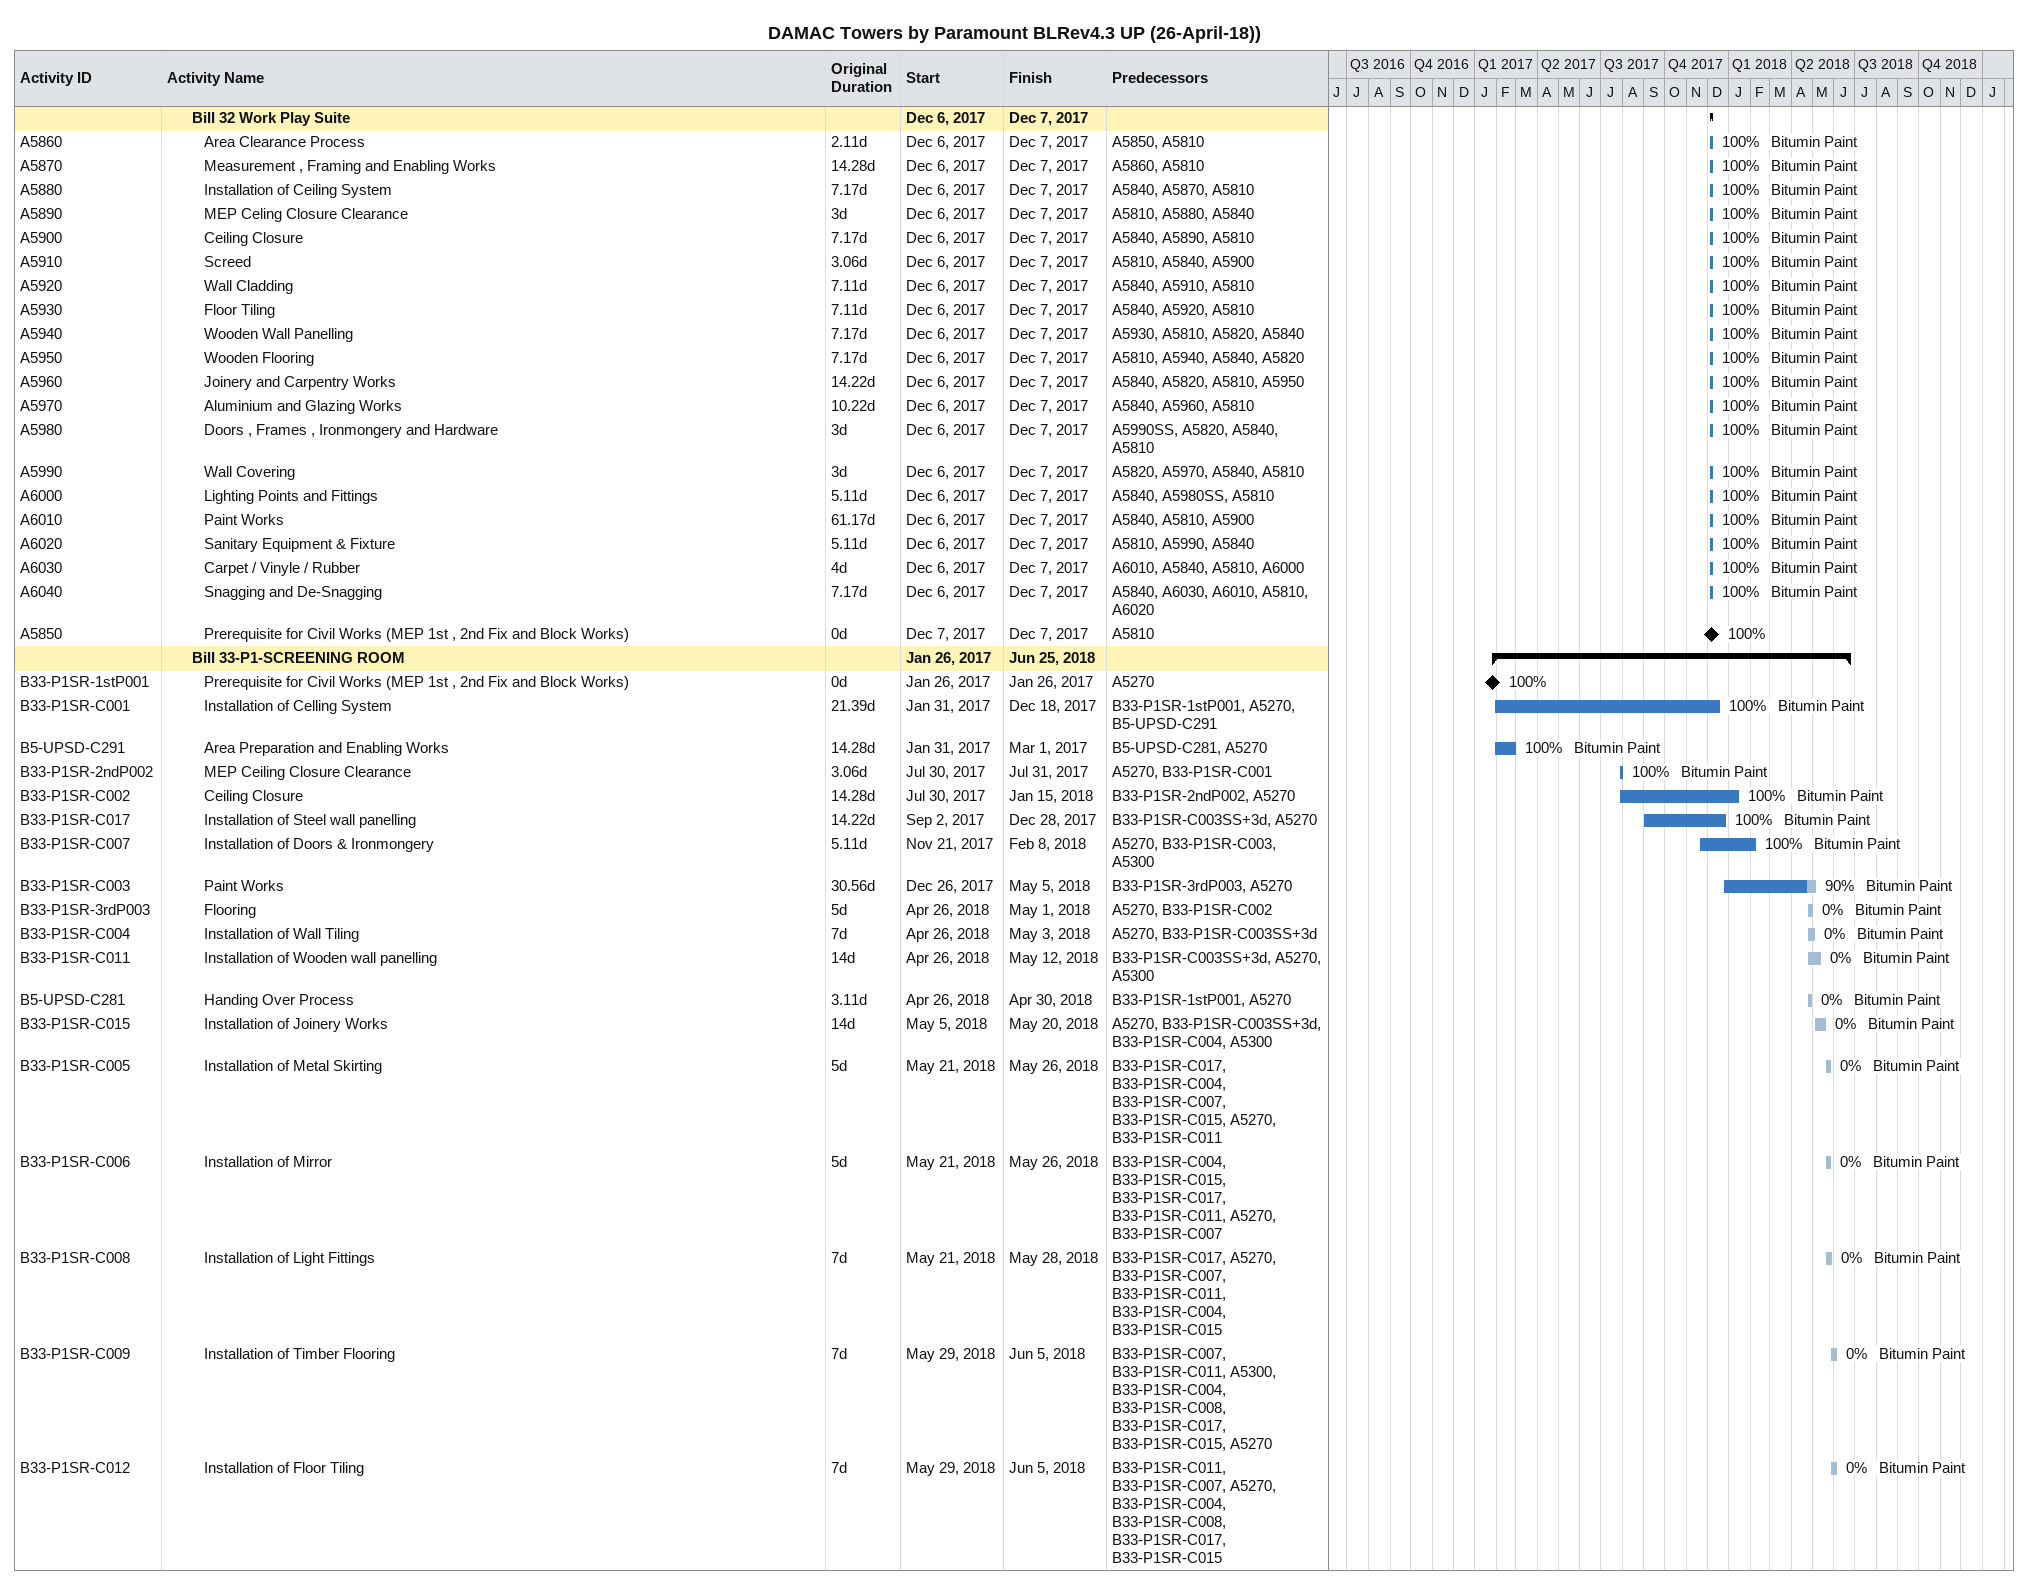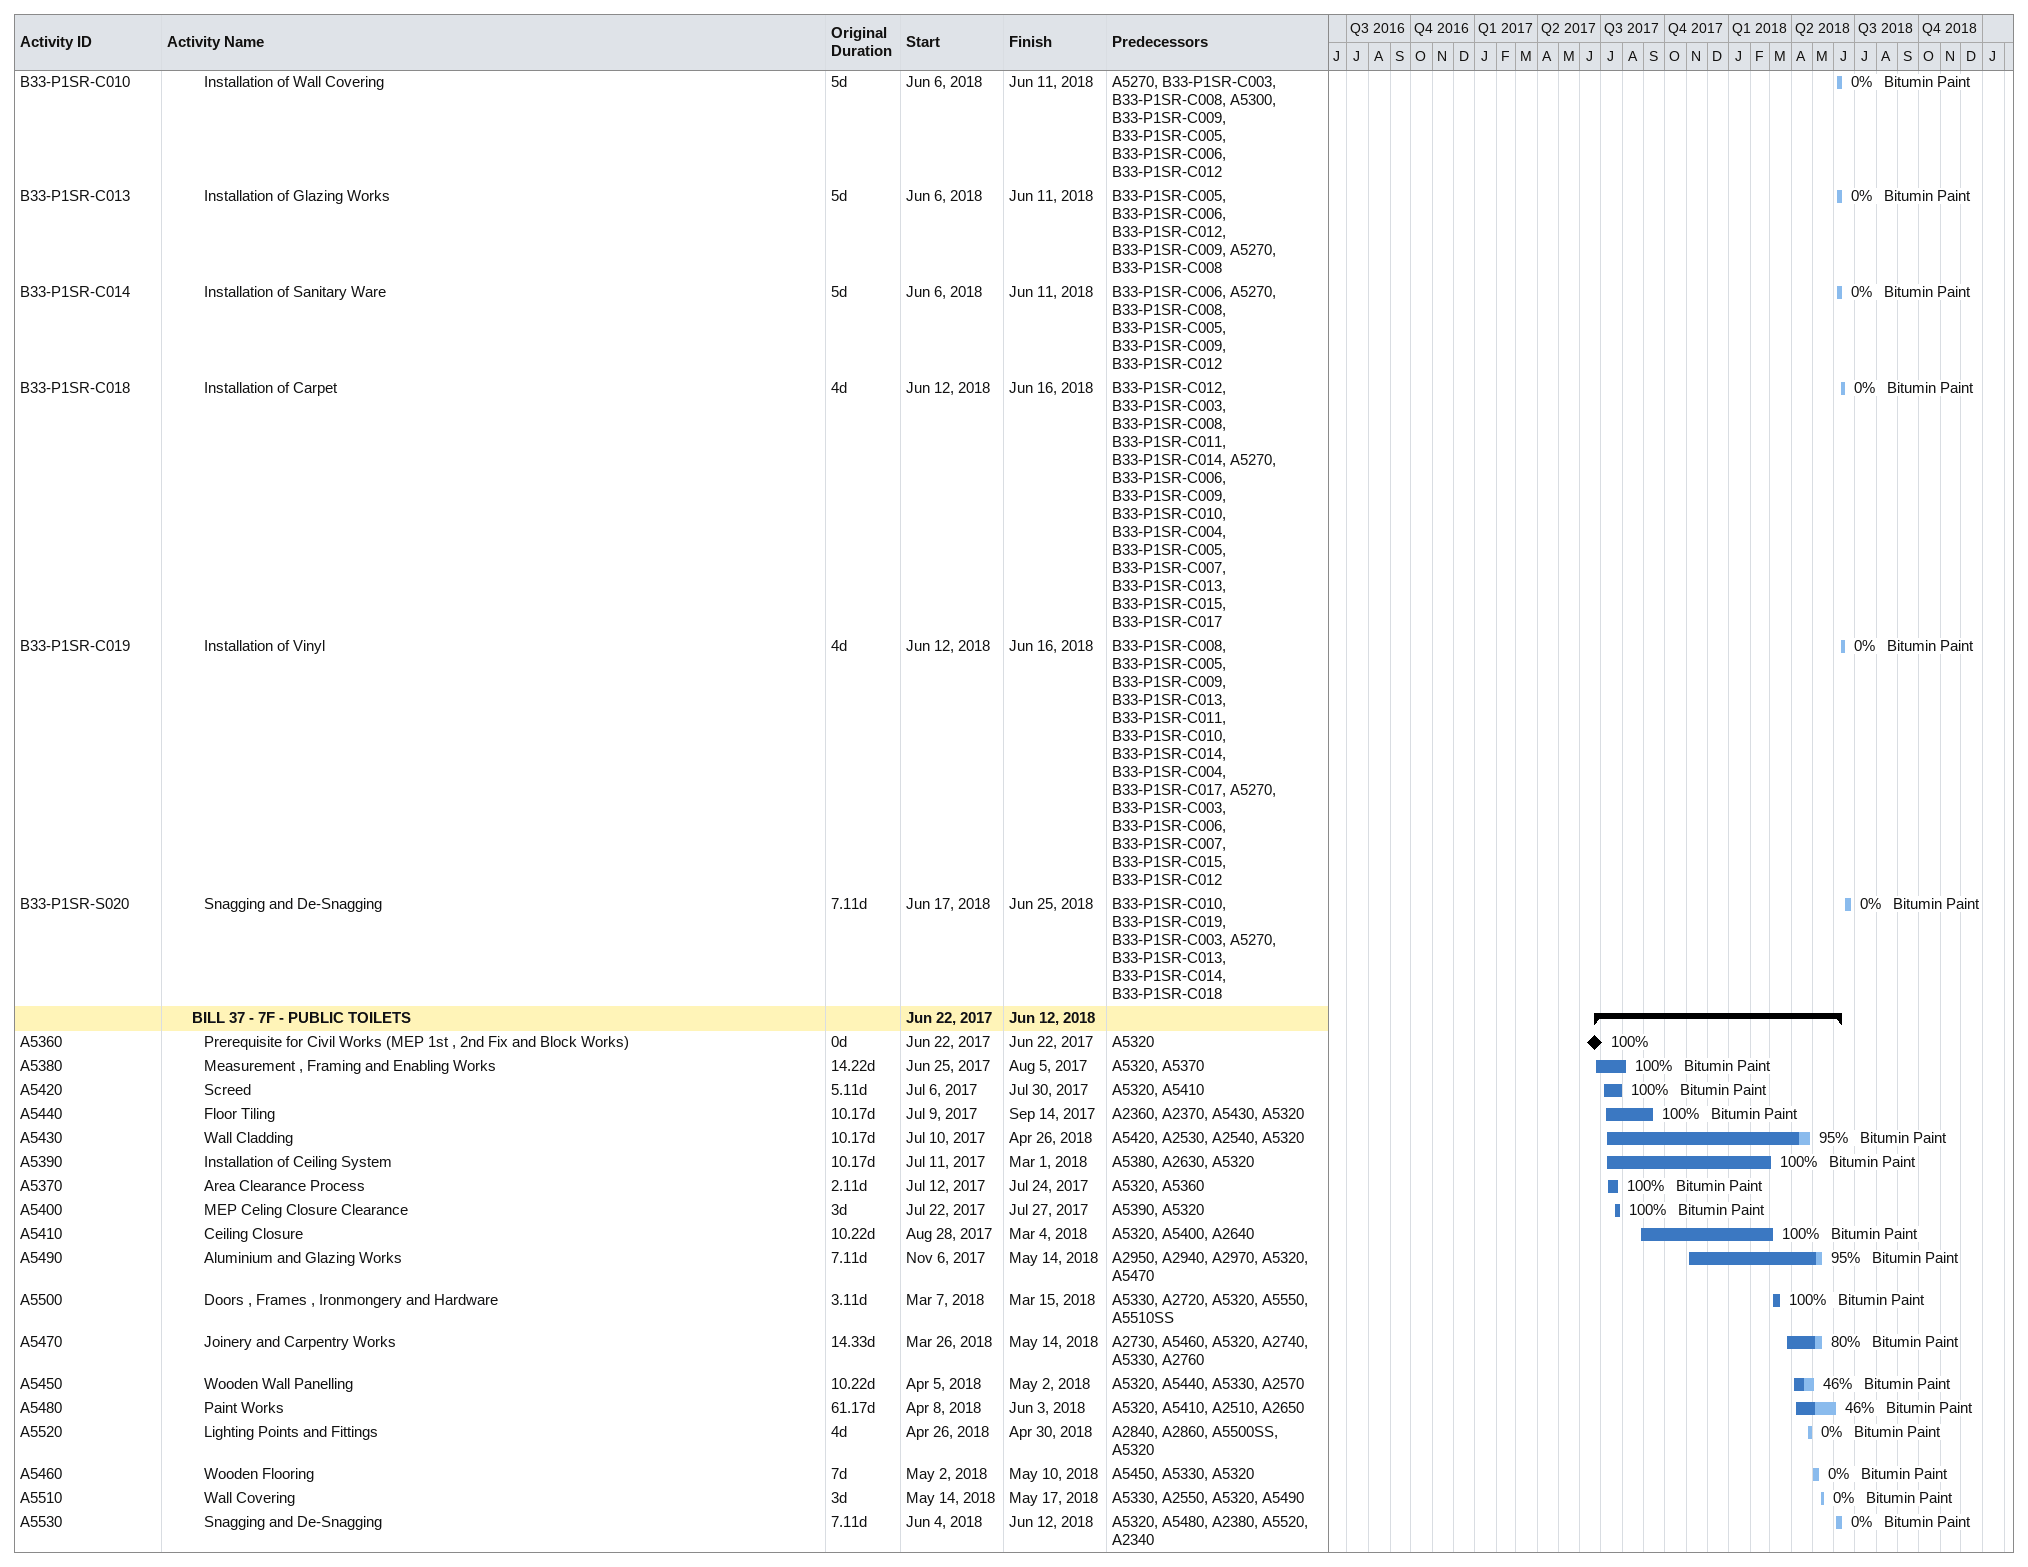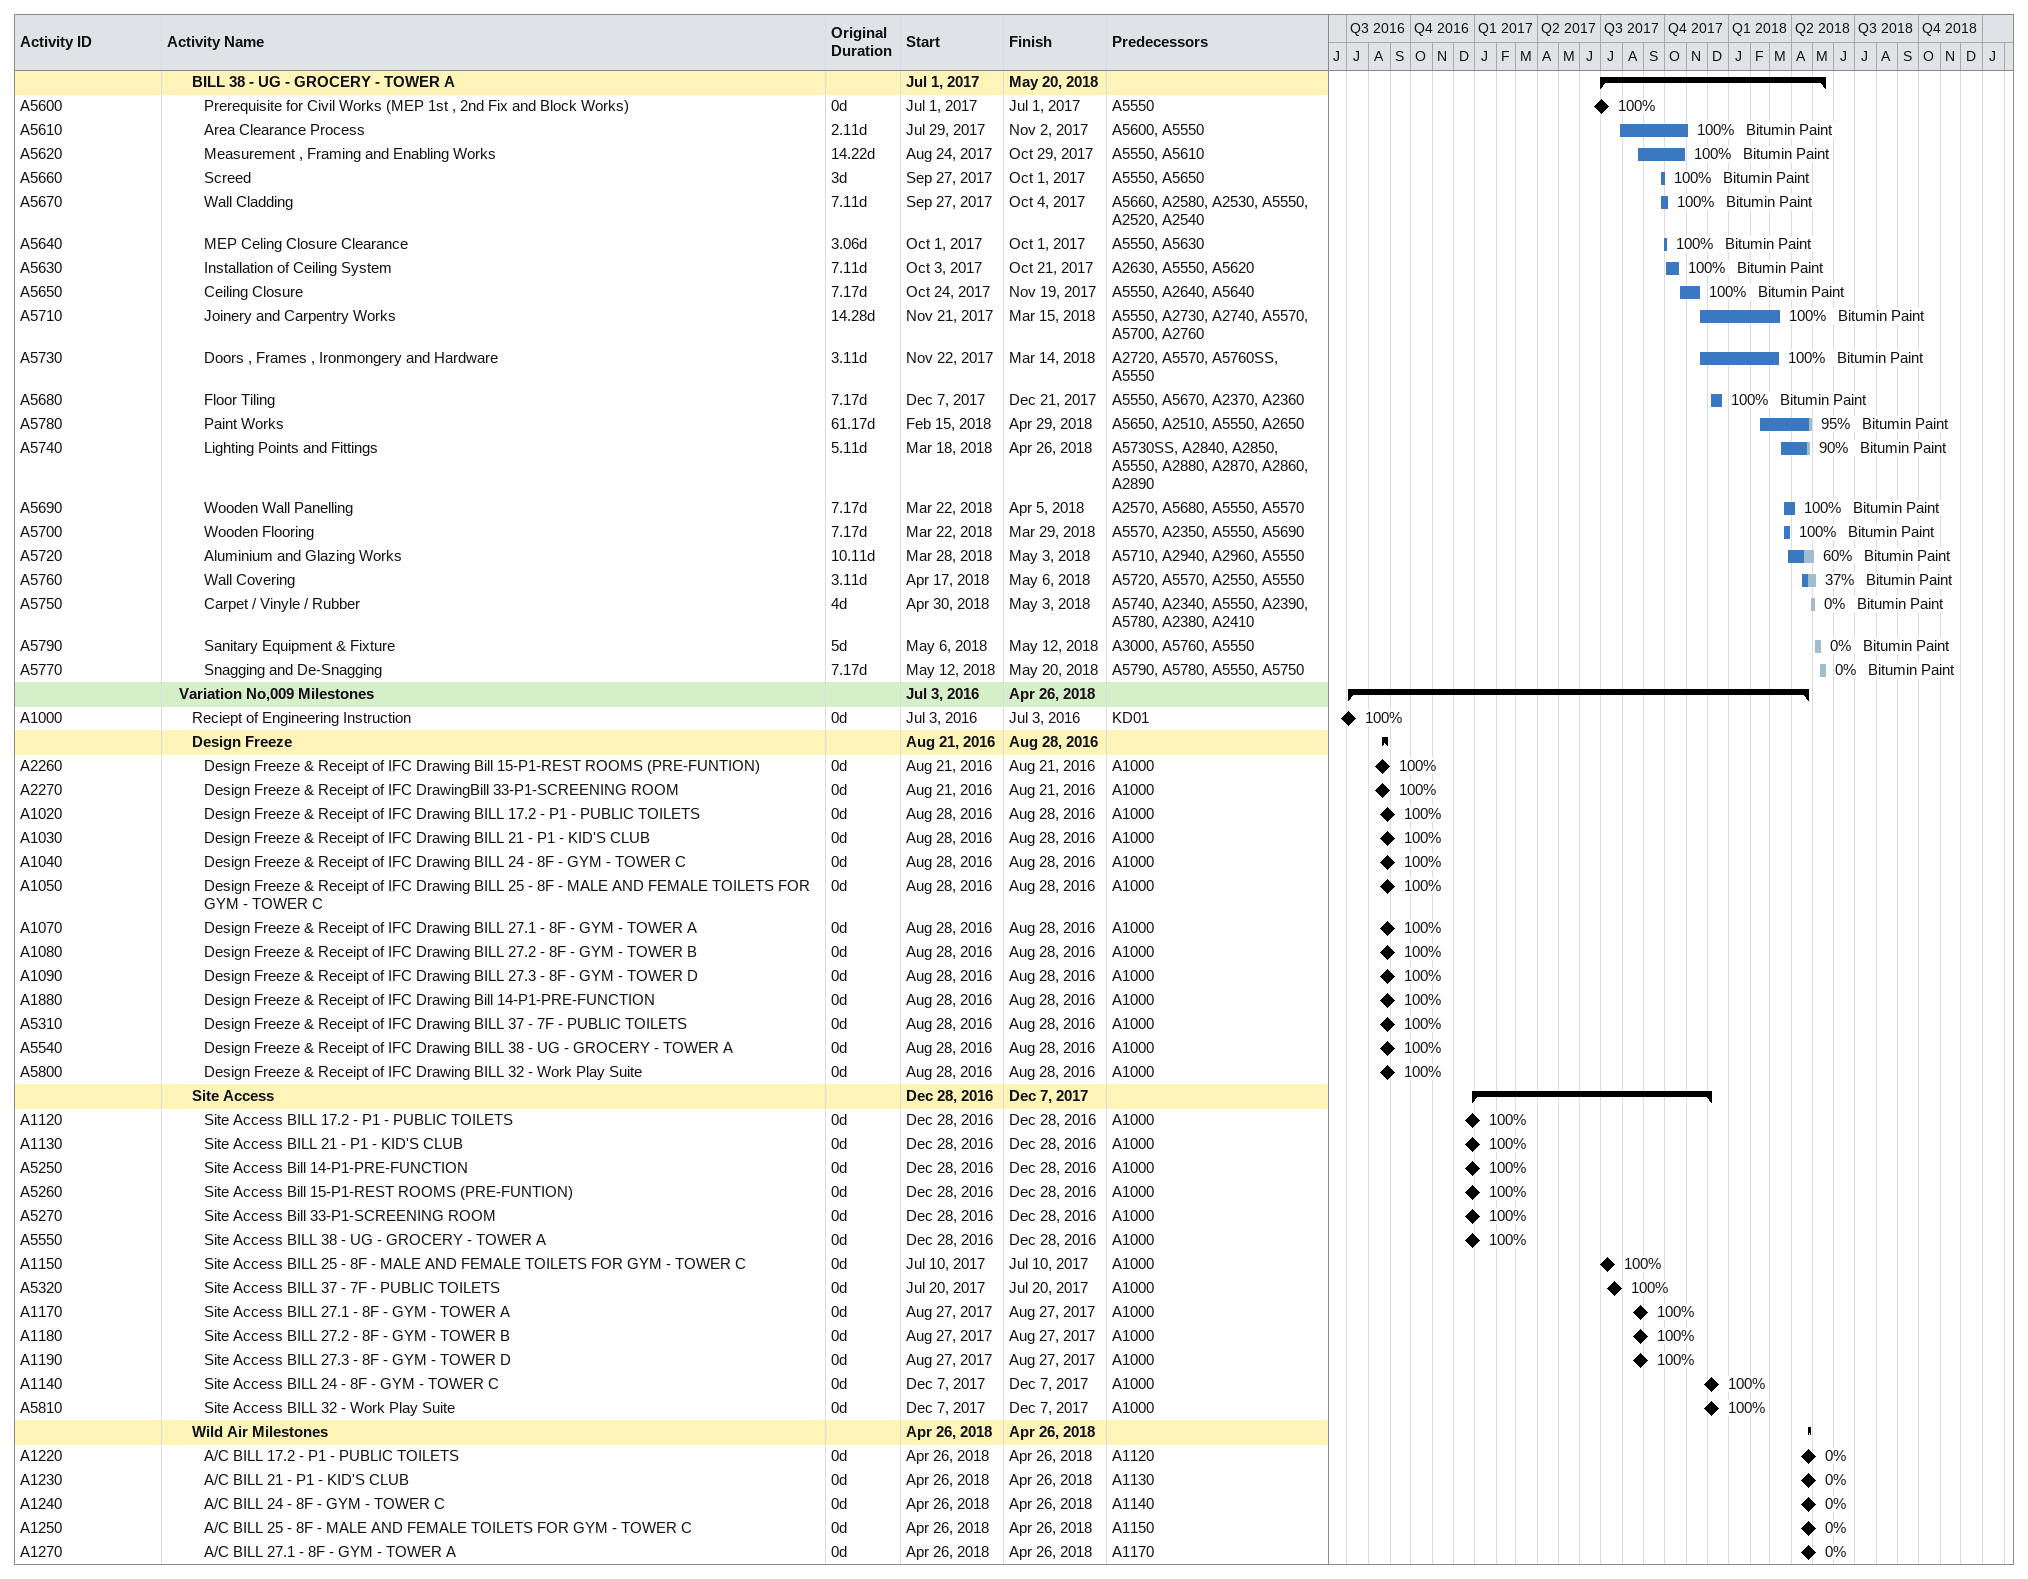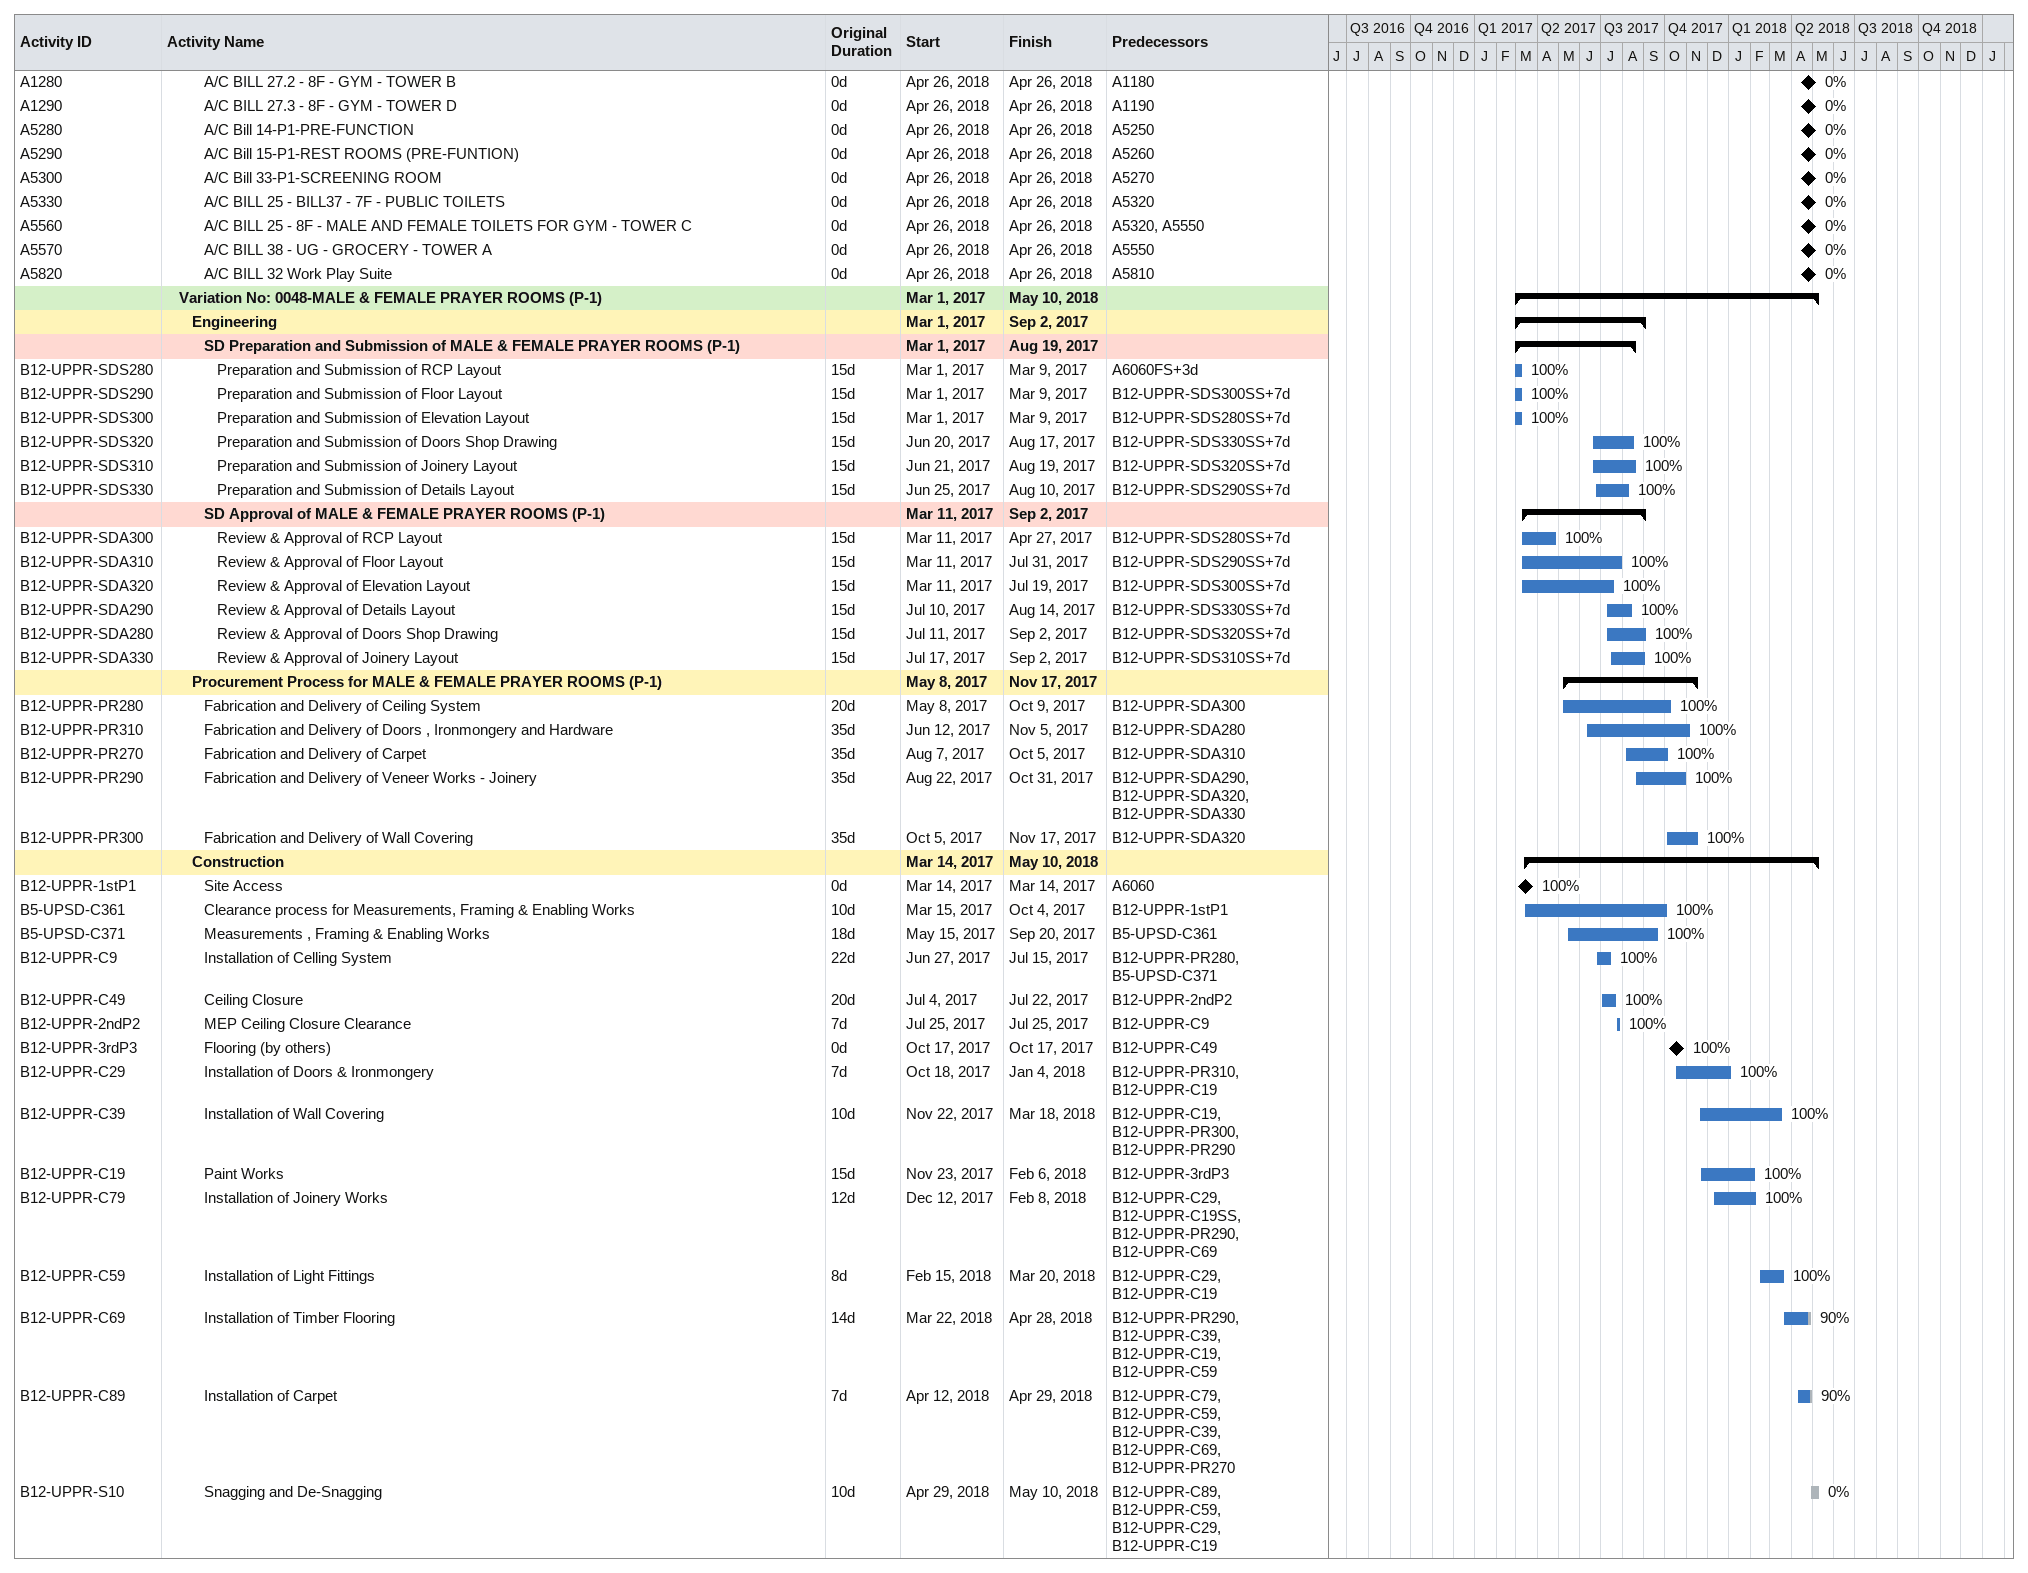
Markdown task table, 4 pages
DAMAC Towers by Paramount BLRev4.3 UP (26-April-18))

| ID | Level | Task | Original duration | Start | Finish | Predecessors | Resources | % complete |
|---|---|---|---|---|---|---|---|---|
|  | 3 | **Bill 32 Work Play Suite** |  | 2017-12-06 | 2017-12-07 |  |  |  |
| A5860 | 4 | Area Clearance Process | 2.11d | 2017-12-06 | 2017-12-07 | A5850, A5810 | Bitumin Paint | 100 |
| A5870 | 4 | Measurement , Framing and Enabling Works | 14.28d | 2017-12-06 | 2017-12-07 | A5860, A5810 | Bitumin Paint | 100 |
| A5880 | 4 | Installation of Ceiling System | 7.17d | 2017-12-06 | 2017-12-07 | A5840, A5870, A5810 | Bitumin Paint | 100 |
| A5890 | 4 | MEP Celing Closure Clearance | 3d | 2017-12-06 | 2017-12-07 | A5810, A5880, A5840 | Bitumin Paint | 100 |
| A5900 | 4 | Ceiling Closure | 7.17d | 2017-12-06 | 2017-12-07 | A5840, A5890, A5810 | Bitumin Paint | 100 |
| A5910 | 4 | Screed | 3.06d | 2017-12-06 | 2017-12-07 | A5810, A5840, A5900 | Bitumin Paint | 100 |
| A5920 | 4 | Wall Cladding | 7.11d | 2017-12-06 | 2017-12-07 | A5840, A5910, A5810 | Bitumin Paint | 100 |
| A5930 | 4 | Floor Tiling | 7.11d | 2017-12-06 | 2017-12-07 | A5840, A5920, A5810 | Bitumin Paint | 100 |
| A5940 | 4 | Wooden Wall Panelling | 7.17d | 2017-12-06 | 2017-12-07 | A5930, A5810, A5820, A5840 | Bitumin Paint | 100 |
| A5950 | 4 | Wooden Flooring | 7.17d | 2017-12-06 | 2017-12-07 | A5810, A5940, A5840, A5820 | Bitumin Paint | 100 |
| A5960 | 4 | Joinery and Carpentry Works | 14.22d | 2017-12-06 | 2017-12-07 | A5840, A5820, A5810, A5950 | Bitumin Paint | 100 |
| A5970 | 4 | Aluminium and Glazing Works | 10.22d | 2017-12-06 | 2017-12-07 | A5840, A5960, A5810 | Bitumin Paint | 100 |
| A5980 | 4 | Doors , Frames , Ironmongery and Hardware | 3d | 2017-12-06 | 2017-12-07 | A5990SS, A5820, A5840, A5810 | Bitumin Paint | 100 |
| A5990 | 4 | Wall Covering | 3d | 2017-12-06 | 2017-12-07 | A5820, A5970, A5840, A5810 | Bitumin Paint | 100 |
| A6000 | 4 | Lighting Points and Fittings | 5.11d | 2017-12-06 | 2017-12-07 | A5840, A5980SS, A5810 | Bitumin Paint | 100 |
| A6010 | 4 | Paint Works | 61.17d | 2017-12-06 | 2017-12-07 | A5840, A5810, A5900 | Bitumin Paint | 100 |
| A6020 | 4 | Sanitary Equipment & Fixture | 5.11d | 2017-12-06 | 2017-12-07 | A5810, A5990, A5840 | Bitumin Paint | 100 |
| A6030 | 4 | Carpet / Vinyle / Rubber | 4d | 2017-12-06 | 2017-12-07 | A6010, A5840, A5810, A6000 | Bitumin Paint | 100 |
| A6040 | 4 | Snagging and De-Snagging | 7.17d | 2017-12-06 | 2017-12-07 | A5840, A6030, A6010, A5810, A6020 | Bitumin Paint | 100 |
| A5850 | 4 | Prerequisite for Civil Works (MEP 1st , 2nd Fix and Block Works) | 0d | 2017-12-07 | 2017-12-07 | A5810 |  | 100 |
|  | 3 | **Bill 33-P1-SCREENING ROOM** |  | 2017-01-26 | 2018-06-25 |  |  |  |
| B33-P1SR-1stP001 | 4 | Prerequisite for Civil Works (MEP 1st , 2nd Fix and Block Works) | 0d | 2017-01-26 | 2017-01-26 | A5270 |  | 100 |
| B33-P1SR-C001 | 4 | Installation of Celling System | 21.39d | 2017-01-31 | 2017-12-18 | B33-P1SR-1stP001, A5270, B5-UPSD-C291 | Bitumin Paint | 100 |
| B5-UPSD-C291 | 4 | Area Preparation and Enabling Works | 14.28d | 2017-01-31 | 2017-03-01 | B5-UPSD-C281, A5270 | Bitumin Paint | 100 |
| B33-P1SR-2ndP002 | 4 | MEP Ceiling Closure Clearance | 3.06d | 2017-07-30 | 2017-07-31 | A5270, B33-P1SR-C001 | Bitumin Paint | 100 |
| B33-P1SR-C002 | 4 | Ceiling Closure | 14.28d | 2017-07-30 | 2018-01-15 | B33-P1SR-2ndP002, A5270 | Bitumin Paint | 100 |
| B33-P1SR-C017 | 4 | Installation of Steel wall panelling | 14.22d | 2017-09-02 | 2017-12-28 | B33-P1SR-C003SS+3d, A5270 | Bitumin Paint | 100 |
| B33-P1SR-C007 | 4 | Installation of Doors & Ironmongery | 5.11d | 2017-11-21 | 2018-02-08 | A5270, B33-P1SR-C003, A5300 | Bitumin Paint | 100 |
| B33-P1SR-C003 | 4 | Paint Works | 30.56d | 2017-12-26 | 2018-05-05 | B33-P1SR-3rdP003, A5270 | Bitumin Paint | 90 |
| B33-P1SR-3rdP003 | 4 | Flooring | 5d | 2018-04-26 | 2018-05-01 | A5270, B33-P1SR-C002 | Bitumin Paint | 0 |
| B33-P1SR-C004 | 4 | Installation of Wall Tiling | 7d | 2018-04-26 | 2018-05-03 | A5270, B33-P1SR-C003SS+3d | Bitumin Paint | 0 |
| B33-P1SR-C011 | 4 | Installation of Wooden wall panelling | 14d | 2018-04-26 | 2018-05-12 | B33-P1SR-C003SS+3d, A5270, A5300 | Bitumin Paint | 0 |
| B5-UPSD-C281 | 4 | Handing Over Process | 3.11d | 2018-04-26 | 2018-04-30 | B33-P1SR-1stP001, A5270 | Bitumin Paint | 0 |
| B33-P1SR-C015 | 4 | Installation of Joinery Works | 14d | 2018-05-05 | 2018-05-20 | A5270, B33-P1SR-C003SS+3d, B33-P1SR-C004, A5300 | Bitumin Paint | 0 |
| B33-P1SR-C005 | 4 | Installation of Metal Skirting | 5d | 2018-05-21 | 2018-05-26 | B33-P1SR-C017, B33-P1SR-C004, B33-P1SR-C007, B33-P1SR-C015, A5270, B33-P1SR-C011 | Bitumin Paint | 0 |
| B33-P1SR-C006 | 4 | Installation of Mirror | 5d | 2018-05-21 | 2018-05-26 | B33-P1SR-C004, B33-P1SR-C015, B33-P1SR-C017, B33-P1SR-C011, A5270, B33-P1SR-C007 | Bitumin Paint | 0 |
| B33-P1SR-C008 | 4 | Installation of Light Fittings | 7d | 2018-05-21 | 2018-05-28 | B33-P1SR-C017, A5270, B33-P1SR-C007, B33-P1SR-C011, B33-P1SR-C004, B33-P1SR-C015 | Bitumin Paint | 0 |
| B33-P1SR-C009 | 4 | Installation of Timber Flooring | 7d | 2018-05-29 | 2018-06-05 | B33-P1SR-C007, B33-P1SR-C011, A5300, B33-P1SR-C004, B33-P1SR-C008, B33-P1SR-C017, B33-P1SR-C015, A5270 | Bitumin Paint | 0 |
| B33-P1SR-C012 | 4 | Installation of Floor Tiling | 7d | 2018-05-29 | 2018-06-05 | B33-P1SR-C011, B33-P1SR-C007, A5270, B33-P1SR-C004, B33-P1SR-C008, B33-P1SR-C017, B33-P1SR-C015 | Bitumin Paint | 0 |
| B33-P1SR-C010 | 4 | Installation of Wall Covering | 5d | 2018-06-06 | 2018-06-11 | A5270, B33-P1SR-C003, B33-P1SR-C008, A5300, B33-P1SR-C009, B33-P1SR-C005, B33-P1SR-C006, B33-P1SR-C012 | Bitumin Paint | 0 |
| B33-P1SR-C013 | 4 | Installation of Glazing Works | 5d | 2018-06-06 | 2018-06-11 | B33-P1SR-C005, B33-P1SR-C006, B33-P1SR-C012, B33-P1SR-C009, A5270, B33-P1SR-C008 | Bitumin Paint | 0 |
| B33-P1SR-C014 | 4 | Installation of Sanitary Ware | 5d | 2018-06-06 | 2018-06-11 | B33-P1SR-C006, A5270, B33-P1SR-C008, B33-P1SR-C005, B33-P1SR-C009, B33-P1SR-C012 | Bitumin Paint | 0 |
| B33-P1SR-C018 | 4 | Installation of Carpet | 4d | 2018-06-12 | 2018-06-16 | B33-P1SR-C012, B33-P1SR-C003, B33-P1SR-C008, B33-P1SR-C011, B33-P1SR-C014, A5270, B33-P1SR-C006, B33-P1SR-C009, B33-P1SR-C010, B33-P1SR-C004, B33-P1SR-C005, B33-P1SR-C007, B33-P1SR-C013, B33-P1SR-C015, B33-P1SR-C017 | Bitumin Paint | 0 |
| B33-P1SR-C019 | 4 | Installation of Vinyl | 4d | 2018-06-12 | 2018-06-16 | B33-P1SR-C008, B33-P1SR-C005, B33-P1SR-C009, B33-P1SR-C013, B33-P1SR-C011, B33-P1SR-C010, B33-P1SR-C014, B33-P1SR-C004, B33-P1SR-C017, A5270, B33-P1SR-C003, B33-P1SR-C006, B33-P1SR-C007, B33-P1SR-C015, B33-P1SR-C012 | Bitumin Paint | 0 |
| B33-P1SR-S020 | 4 | Snagging and De-Snagging | 7.11d | 2018-06-17 | 2018-06-25 | B33-P1SR-C010, B33-P1SR-C019, B33-P1SR-C003, A5270, B33-P1SR-C013, B33-P1SR-C014, B33-P1SR-C018 | Bitumin Paint | 0 |
|  | 3 | **BILL 37 - 7F - PUBLIC TOILETS** |  | 2017-06-22 | 2018-06-12 |  |  |  |
| A5360 | 4 | Prerequisite for Civil Works (MEP 1st , 2nd Fix and Block Works) | 0d | 2017-06-22 | 2017-06-22 | A5320 |  | 100 |
| A5380 | 4 | Measurement , Framing and Enabling Works | 14.22d | 2017-06-25 | 2017-08-05 | A5320, A5370 | Bitumin Paint | 100 |
| A5420 | 4 | Screed | 5.11d | 2017-07-06 | 2017-07-30 | A5320, A5410 | Bitumin Paint | 100 |
| A5440 | 4 | Floor Tiling | 10.17d | 2017-07-09 | 2017-09-14 | A2360, A2370, A5430, A5320 | Bitumin Paint | 100 |
| A5430 | 4 | Wall Cladding | 10.17d | 2017-07-10 | 2018-04-26 | A5420, A2530, A2540, A5320 | Bitumin Paint | 95 |
| A5390 | 4 | Installation of Ceiling System | 10.17d | 2017-07-11 | 2018-03-01 | A5380, A2630, A5320 | Bitumin Paint | 100 |
| A5370 | 4 | Area Clearance Process | 2.11d | 2017-07-12 | 2017-07-24 | A5320, A5360 | Bitumin Paint | 100 |
| A5400 | 4 | MEP Celing Closure Clearance | 3d | 2017-07-22 | 2017-07-27 | A5390, A5320 | Bitumin Paint | 100 |
| A5410 | 4 | Ceiling Closure | 10.22d | 2017-08-28 | 2018-03-04 | A5320, A5400, A2640 | Bitumin Paint | 100 |
| A5490 | 4 | Aluminium and Glazing Works | 7.11d | 2017-11-06 | 2018-05-14 | A2950, A2940, A2970, A5320, A5470 | Bitumin Paint | 95 |
| A5500 | 4 | Doors , Frames , Ironmongery and Hardware | 3.11d | 2018-03-07 | 2018-03-15 | A5330, A2720, A5320, A5550, A5510SS | Bitumin Paint | 100 |
| A5470 | 4 | Joinery and Carpentry Works | 14.33d | 2018-03-26 | 2018-05-14 | A2730, A5460, A5320, A2740, A5330, A2760 | Bitumin Paint | 80 |
| A5450 | 4 | Wooden Wall Panelling | 10.22d | 2018-04-05 | 2018-05-02 | A5320, A5440, A5330, A2570 | Bitumin Paint | 46 |
| A5480 | 4 | Paint Works | 61.17d | 2018-04-08 | 2018-06-03 | A5320, A5410, A2510, A2650 | Bitumin Paint | 46 |
| A5520 | 4 | Lighting Points and Fittings | 4d | 2018-04-26 | 2018-04-30 | A2840, A2860, A5500SS, A5320 | Bitumin Paint | 0 |
| A5460 | 4 | Wooden Flooring | 7d | 2018-05-02 | 2018-05-10 | A5450, A5330, A5320 | Bitumin Paint | 0 |
| A5510 | 4 | Wall Covering | 3d | 2018-05-14 | 2018-05-17 | A5330, A2550, A5320, A5490 | Bitumin Paint | 0 |
| A5530 | 4 | Snagging and De-Snagging | 7.11d | 2018-06-04 | 2018-06-12 | A5320, A5480, A2380, A5520, A2340 | Bitumin Paint | 0 |
|  | 3 | **BILL 38 - UG - GROCERY - TOWER A** |  | 2017-07-01 | 2018-05-20 |  |  |  |
| A5600 | 4 | Prerequisite for Civil Works (MEP 1st , 2nd Fix and Block Works) | 0d | 2017-07-01 | 2017-07-01 | A5550 |  | 100 |
| A5610 | 4 | Area Clearance Process | 2.11d | 2017-07-29 | 2017-11-02 | A5600, A5550 | Bitumin Paint | 100 |
| A5620 | 4 | Measurement , Framing and Enabling Works | 14.22d | 2017-08-24 | 2017-10-29 | A5550, A5610 | Bitumin Paint | 100 |
| A5660 | 4 | Screed | 3d | 2017-09-27 | 2017-10-01 | A5550, A5650 | Bitumin Paint | 100 |
| A5670 | 4 | Wall Cladding | 7.11d | 2017-09-27 | 2017-10-04 | A5660, A2580, A2530, A5550, A2520, A2540 | Bitumin Paint | 100 |
| A5640 | 4 | MEP Celing Closure Clearance | 3.06d | 2017-10-01 | 2017-10-01 | A5550, A5630 | Bitumin Paint | 100 |
| A5630 | 4 | Installation of Ceiling System | 7.11d | 2017-10-03 | 2017-10-21 | A2630, A5550, A5620 | Bitumin Paint | 100 |
| A5650 | 4 | Ceiling Closure | 7.17d | 2017-10-24 | 2017-11-19 | A5550, A2640, A5640 | Bitumin Paint | 100 |
| A5710 | 4 | Joinery and Carpentry Works | 14.28d | 2017-11-21 | 2018-03-15 | A5550, A2730, A2740, A5570, A5700, A2760 | Bitumin Paint | 100 |
| A5730 | 4 | Doors , Frames , Ironmongery and Hardware | 3.11d | 2017-11-22 | 2018-03-14 | A2720, A5570, A5760SS, A5550 | Bitumin Paint | 100 |
| A5680 | 4 | Floor Tiling | 7.17d | 2017-12-07 | 2017-12-21 | A5550, A5670, A2370, A2360 | Bitumin Paint | 100 |
| A5780 | 4 | Paint Works | 61.17d | 2018-02-15 | 2018-04-29 | A5650, A2510, A5550, A2650 | Bitumin Paint | 95 |
| A5740 | 4 | Lighting Points and Fittings | 5.11d | 2018-03-18 | 2018-04-26 | A5730SS, A2840, A2850, A5550, A2880, A2870, A2860, A2890 | Bitumin Paint | 90 |
| A5690 | 4 | Wooden Wall Panelling | 7.17d | 2018-03-22 | 2018-04-05 | A2570, A5680, A5550, A5570 | Bitumin Paint | 100 |
| A5700 | 4 | Wooden Flooring | 7.17d | 2018-03-22 | 2018-03-29 | A5570, A2350, A5550, A5690 | Bitumin Paint | 100 |
| A5720 | 4 | Aluminium and Glazing Works | 10.11d | 2018-03-28 | 2018-05-03 | A5710, A2940, A2960, A5550 | Bitumin Paint | 60 |
| A5760 | 4 | Wall Covering | 3.11d | 2018-04-17 | 2018-05-06 | A5720, A5570, A2550, A5550 | Bitumin Paint | 37 |
| A5750 | 4 | Carpet / Vinyle / Rubber | 4d | 2018-04-30 | 2018-05-03 | A5740, A2340, A5550, A2390, A5780, A2380, A2410 | Bitumin Paint | 0 |
| A5790 | 4 | Sanitary Equipment & Fixture | 5d | 2018-05-06 | 2018-05-12 | A3000, A5760, A5550 | Bitumin Paint | 0 |
| A5770 | 4 | Snagging and De-Snagging | 7.17d | 2018-05-12 | 2018-05-20 | A5790, A5780, A5550, A5750 | Bitumin Paint | 0 |
|  | 2 | **Variation No,009 Milestones** |  | 2016-07-03 | 2018-04-26 |  |  |  |
| A1000 | 3 | Reciept of Engineering Instruction | 0d | 2016-07-03 | 2016-07-03 | KD01 |  | 100 |
|  | 3 | **Design Freeze** |  | 2016-08-21 | 2016-08-28 |  |  |  |
| A2260 | 4 | Design Freeze & Receipt of IFC Drawing Bill 15-P1-REST ROOMS (PRE-FUNTION) | 0d | 2016-08-21 | 2016-08-21 | A1000 |  | 100 |
| A2270 | 4 | Design Freeze & Receipt of IFC DrawingBill 33-P1-SCREENING ROOM | 0d | 2016-08-21 | 2016-08-21 | A1000 |  | 100 |
| A1020 | 4 | Design Freeze & Receipt of IFC Drawing BILL 17.2 - P1 - PUBLIC TOILETS | 0d | 2016-08-28 | 2016-08-28 | A1000 |  | 100 |
| A1030 | 4 | Design Freeze & Receipt of IFC Drawing BILL 21 - P1 - KID'S CLUB | 0d | 2016-08-28 | 2016-08-28 | A1000 |  | 100 |
| A1040 | 4 | Design Freeze & Receipt of IFC Drawing BILL 24 - 8F - GYM - TOWER C | 0d | 2016-08-28 | 2016-08-28 | A1000 |  | 100 |
| A1050 | 4 | Design Freeze & Receipt of IFC Drawing BILL 25 - 8F - MALE AND FEMALE TOILETS FOR GYM - TOWER C | 0d | 2016-08-28 | 2016-08-28 | A1000 |  | 100 |
| A1070 | 4 | Design Freeze & Receipt of IFC Drawing BILL 27.1 - 8F - GYM - TOWER A | 0d | 2016-08-28 | 2016-08-28 | A1000 |  | 100 |
| A1080 | 4 | Design Freeze & Receipt of IFC Drawing BILL 27.2 - 8F - GYM - TOWER B | 0d | 2016-08-28 | 2016-08-28 | A1000 |  | 100 |
| A1090 | 4 | Design Freeze & Receipt of IFC Drawing BILL 27.3 - 8F - GYM - TOWER D | 0d | 2016-08-28 | 2016-08-28 | A1000 |  | 100 |
| A1880 | 4 | Design Freeze & Receipt of IFC Drawing Bill 14-P1-PRE-FUNCTION | 0d | 2016-08-28 | 2016-08-28 | A1000 |  | 100 |
| A5310 | 4 | Design Freeze & Receipt of IFC Drawing BILL 37 - 7F - PUBLIC TOILETS | 0d | 2016-08-28 | 2016-08-28 | A1000 |  | 100 |
| A5540 | 4 | Design Freeze & Receipt of IFC Drawing BILL 38 - UG - GROCERY - TOWER A | 0d | 2016-08-28 | 2016-08-28 | A1000 |  | 100 |
| A5800 | 4 | Design Freeze & Receipt of IFC Drawing BILL 32 - Work Play Suite | 0d | 2016-08-28 | 2016-08-28 | A1000 |  | 100 |
|  | 3 | **Site Access** |  | 2016-12-28 | 2017-12-07 |  |  |  |
| A1120 | 4 | Site Access BILL 17.2 - P1 - PUBLIC TOILETS | 0d | 2016-12-28 | 2016-12-28 | A1000 |  | 100 |
| A1130 | 4 | Site Access BILL 21 - P1 - KID'S CLUB | 0d | 2016-12-28 | 2016-12-28 | A1000 |  | 100 |
| A5250 | 4 | Site Access Bill 14-P1-PRE-FUNCTION | 0d | 2016-12-28 | 2016-12-28 | A1000 |  | 100 |
| A5260 | 4 | Site Access Bill 15-P1-REST ROOMS (PRE-FUNTION) | 0d | 2016-12-28 | 2016-12-28 | A1000 |  | 100 |
| A5270 | 4 | Site Access Bill 33-P1-SCREENING ROOM | 0d | 2016-12-28 | 2016-12-28 | A1000 |  | 100 |
| A5550 | 4 | Site Access BILL 38 - UG - GROCERY - TOWER A | 0d | 2016-12-28 | 2016-12-28 | A1000 |  | 100 |
| A1150 | 4 | Site Access BILL 25 - 8F - MALE AND FEMALE TOILETS FOR GYM - TOWER C | 0d | 2017-07-10 | 2017-07-10 | A1000 |  | 100 |
| A5320 | 4 | Site Access BILL 37 - 7F - PUBLIC TOILETS | 0d | 2017-07-20 | 2017-07-20 | A1000 |  | 100 |
| A1170 | 4 | Site Access BILL 27.1 - 8F - GYM - TOWER A | 0d | 2017-08-27 | 2017-08-27 | A1000 |  | 100 |
| A1180 | 4 | Site Access BILL 27.2 - 8F - GYM - TOWER B | 0d | 2017-08-27 | 2017-08-27 | A1000 |  | 100 |
| A1190 | 4 | Site Access BILL 27.3 - 8F - GYM - TOWER D | 0d | 2017-08-27 | 2017-08-27 | A1000 |  | 100 |
| A1140 | 4 | Site Access BILL 24 - 8F - GYM - TOWER C | 0d | 2017-12-07 | 2017-12-07 | A1000 |  | 100 |
| A5810 | 4 | Site Access BILL 32 - Work Play Suite | 0d | 2017-12-07 | 2017-12-07 | A1000 |  | 100 |
|  | 3 | **Wild Air Milestones** |  | 2018-04-26 | 2018-04-26 |  |  |  |
| A1220 | 4 | A/C BILL 17.2 - P1 - PUBLIC TOILETS | 0d | 2018-04-26 | 2018-04-26 | A1120 |  | 0 |
| A1230 | 4 | A/C BILL 21 - P1 - KID'S CLUB | 0d | 2018-04-26 | 2018-04-26 | A1130 |  | 0 |
| A1240 | 4 | A/C BILL 24 - 8F - GYM - TOWER C | 0d | 2018-04-26 | 2018-04-26 | A1140 |  | 0 |
| A1250 | 4 | A/C BILL 25 - 8F - MALE AND FEMALE TOILETS FOR GYM - TOWER C | 0d | 2018-04-26 | 2018-04-26 | A1150 |  | 0 |
| A1270 | 4 | A/C BILL 27.1 - 8F - GYM - TOWER A | 0d | 2018-04-26 | 2018-04-26 | A1170 |  | 0 |
| A1280 | 4 | A/C BILL 27.2 - 8F - GYM - TOWER B | 0d | 2018-04-26 | 2018-04-26 | A1180 |  | 0 |
| A1290 | 4 | A/C BILL 27.3 - 8F - GYM - TOWER D | 0d | 2018-04-26 | 2018-04-26 | A1190 |  | 0 |
| A5280 | 4 | A/C Bill 14-P1-PRE-FUNCTION | 0d | 2018-04-26 | 2018-04-26 | A5250 |  | 0 |
| A5290 | 4 | A/C Bill 15-P1-REST ROOMS (PRE-FUNTION) | 0d | 2018-04-26 | 2018-04-26 | A5260 |  | 0 |
| A5300 | 4 | A/C Bill 33-P1-SCREENING ROOM | 0d | 2018-04-26 | 2018-04-26 | A5270 |  | 0 |
| A5330 | 4 | A/C BILL 25 - BILL37 - 7F - PUBLIC TOILETS | 0d | 2018-04-26 | 2018-04-26 | A5320 |  | 0 |
| A5560 | 4 | A/C BILL 25 - 8F - MALE AND FEMALE TOILETS FOR GYM - TOWER C | 0d | 2018-04-26 | 2018-04-26 | A5320, A5550 |  | 0 |
| A5570 | 4 | A/C BILL 38 - UG - GROCERY - TOWER A | 0d | 2018-04-26 | 2018-04-26 | A5550 |  | 0 |
| A5820 | 4 | A/C BILL 32 Work Play Suite | 0d | 2018-04-26 | 2018-04-26 | A5810 |  | 0 |
|  | 2 | **Variation No: 0048-MALE & FEMALE PRAYER ROOMS (P-1)** |  | 2017-03-01 | 2018-05-10 |  |  |  |
|  | 3 | **Engineering** |  | 2017-03-01 | 2017-09-02 |  |  |  |
|  | 4 | **SD Preparation and Submission of MALE & FEMALE PRAYER ROOMS (P-1)** |  | 2017-03-01 | 2017-08-19 |  |  |  |
| B12-UPPR-SDS280 | 5 | Preparation and Submission of RCP Layout | 15d | 2017-03-01 | 2017-03-09 | A6060FS+3d |  | 100 |
| B12-UPPR-SDS290 | 5 | Preparation and Submission of Floor Layout | 15d | 2017-03-01 | 2017-03-09 | B12-UPPR-SDS300SS+7d |  | 100 |
| B12-UPPR-SDS300 | 5 | Preparation and Submission of Elevation Layout | 15d | 2017-03-01 | 2017-03-09 | B12-UPPR-SDS280SS+7d |  | 100 |
| B12-UPPR-SDS320 | 5 | Preparation and Submission of Doors Shop Drawing | 15d | 2017-06-20 | 2017-08-17 | B12-UPPR-SDS330SS+7d |  | 100 |
| B12-UPPR-SDS310 | 5 | Preparation and Submission of Joinery Layout | 15d | 2017-06-21 | 2017-08-19 | B12-UPPR-SDS320SS+7d |  | 100 |
| B12-UPPR-SDS330 | 5 | Preparation and Submission of Details Layout | 15d | 2017-06-25 | 2017-08-10 | B12-UPPR-SDS290SS+7d |  | 100 |
|  | 4 | **SD Approval of MALE & FEMALE PRAYER ROOMS (P-1)** |  | 2017-03-11 | 2017-09-02 |  |  |  |
| B12-UPPR-SDA300 | 5 | Review & Approval of RCP Layout | 15d | 2017-03-11 | 2017-04-27 | B12-UPPR-SDS280SS+7d |  | 100 |
| B12-UPPR-SDA310 | 5 | Review & Approval of Floor Layout | 15d | 2017-03-11 | 2017-07-31 | B12-UPPR-SDS290SS+7d |  | 100 |
| B12-UPPR-SDA320 | 5 | Review & Approval of Elevation Layout | 15d | 2017-03-11 | 2017-07-19 | B12-UPPR-SDS300SS+7d |  | 100 |
| B12-UPPR-SDA290 | 5 | Review & Approval of Details Layout | 15d | 2017-07-10 | 2017-08-14 | B12-UPPR-SDS330SS+7d |  | 100 |
| B12-UPPR-SDA280 | 5 | Review & Approval of Doors Shop Drawing | 15d | 2017-07-11 | 2017-09-02 | B12-UPPR-SDS320SS+7d |  | 100 |
| B12-UPPR-SDA330 | 5 | Review & Approval of Joinery Layout | 15d | 2017-07-17 | 2017-09-02 | B12-UPPR-SDS310SS+7d |  | 100 |
|  | 3 | **Procurement Process for MALE & FEMALE PRAYER ROOMS (P-1)** |  | 2017-05-08 | 2017-11-17 |  |  |  |
| B12-UPPR-PR280 | 4 | Fabrication and Delivery of Ceiling System | 20d | 2017-05-08 | 2017-10-09 | B12-UPPR-SDA300 |  | 100 |
| B12-UPPR-PR310 | 4 | Fabrication and Delivery of Doors , Ironmongery and Hardware | 35d | 2017-06-12 | 2017-11-05 | B12-UPPR-SDA280 |  | 100 |
| B12-UPPR-PR270 | 4 | Fabrication and Delivery of Carpet | 35d | 2017-08-07 | 2017-10-05 | B12-UPPR-SDA310 |  | 100 |
| B12-UPPR-PR290 | 4 | Fabrication and Delivery of Veneer Works - Joinery | 35d | 2017-08-22 | 2017-10-31 | B12-UPPR-SDA290, B12-UPPR-SDA320, B12-UPPR-SDA330 |  | 100 |
| B12-UPPR-PR300 | 4 | Fabrication and Delivery of Wall Covering | 35d | 2017-10-05 | 2017-11-17 | B12-UPPR-SDA320 |  | 100 |
|  | 3 | **Construction** |  | 2017-03-14 | 2018-05-10 |  |  |  |
| B12-UPPR-1stP1 | 4 | Site Access | 0d | 2017-03-14 | 2017-03-14 | A6060 |  | 100 |
| B5-UPSD-C361 | 4 | Clearance process for Measurements, Framing & Enabling Works | 10d | 2017-03-15 | 2017-10-04 | B12-UPPR-1stP1 |  | 100 |
| B5-UPSD-C371 | 4 | Measurements , Framing & Enabling Works | 18d | 2017-05-15 | 2017-09-20 | B5-UPSD-C361 |  | 100 |
| B12-UPPR-C9 | 4 | Installation of Celling System | 22d | 2017-06-27 | 2017-07-15 | B12-UPPR-PR280, B5-UPSD-C371 |  | 100 |
| B12-UPPR-C49 | 4 | Ceiling Closure | 20d | 2017-07-04 | 2017-07-22 | B12-UPPR-2ndP2 |  | 100 |
| B12-UPPR-2ndP2 | 4 | MEP Ceiling Closure Clearance | 7d | 2017-07-25 | 2017-07-25 | B12-UPPR-C9 |  | 100 |
| B12-UPPR-3rdP3 | 4 | Flooring (by others) | 0d | 2017-10-17 | 2017-10-17 | B12-UPPR-C49 |  | 100 |
| B12-UPPR-C29 | 4 | Installation of Doors & Ironmongery | 7d | 2017-10-18 | 2018-01-04 | B12-UPPR-PR310, B12-UPPR-C19 |  | 100 |
| B12-UPPR-C39 | 4 | Installation of Wall Covering | 10d | 2017-11-22 | 2018-03-18 | B12-UPPR-C19, B12-UPPR-PR300, B12-UPPR-PR290 |  | 100 |
| B12-UPPR-C19 | 4 | Paint Works | 15d | 2017-11-23 | 2018-02-06 | B12-UPPR-3rdP3 |  | 100 |
| B12-UPPR-C79 | 4 | Installation of Joinery Works | 12d | 2017-12-12 | 2018-02-08 | B12-UPPR-C29, B12-UPPR-C19SS, B12-UPPR-PR290, B12-UPPR-C69 |  | 100 |
| B12-UPPR-C59 | 4 | Installation of Light Fittings | 8d | 2018-02-15 | 2018-03-20 | B12-UPPR-C29, B12-UPPR-C19 |  | 100 |
| B12-UPPR-C69 | 4 | Installation of Timber Flooring | 14d | 2018-03-22 | 2018-04-28 | B12-UPPR-PR290, B12-UPPR-C39, B12-UPPR-C19, B12-UPPR-C59 |  | 90 |
| B12-UPPR-C89 | 4 | Installation of Carpet | 7d | 2018-04-12 | 2018-04-29 | B12-UPPR-C79, B12-UPPR-C59, B12-UPPR-C39, B12-UPPR-C69, B12-UPPR-PR270 |  | 90 |
| B12-UPPR-S10 | 4 | Snagging and De-Snagging | 10d | 2018-04-29 | 2018-05-10 | B12-UPPR-C89, B12-UPPR-C59, B12-UPPR-C29, B12-UPPR-C19 |  | 0 |
